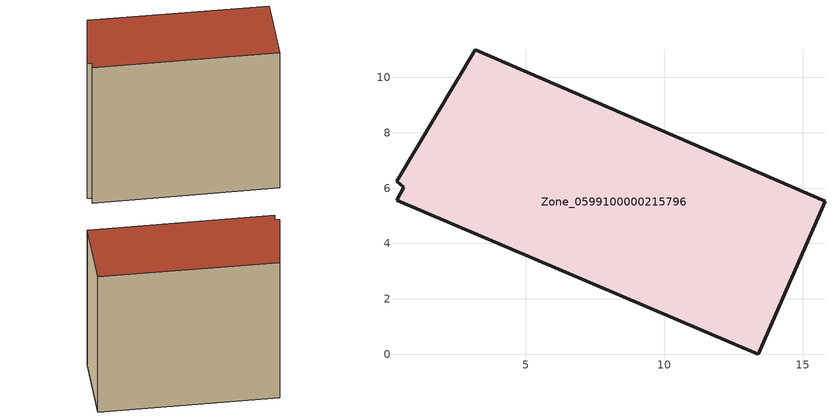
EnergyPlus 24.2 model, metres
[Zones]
Zone_0599100000215796
 floor ground (C_G): 0.33,6.24 3.16,11 15.8,5.53 13.39,0 0.33,5.56 0.59,6.02 z0
 wall outside (C_F): 15.8,5.53 3.16,11 0.33,6.24 0.59,6.02 0.33,5.56 13.39,0 15.8,5.53 z0:12.49
 roof outside (C_R): 3.16,11 0.33,6.24 0.59,6.02 0.33,5.56 13.39,0 15.8,5.53 z12.49
[BUILDING]
Pand.0599100000215796: North Axis=0; Terrain=City; Loads Convergence Tolerance Value=0.04; Temperature Convergence Tolerance Value=0.4; Solar Distribution=FullExterior; Maximum Number of Warmup Days=25; Minimum Number of Warmup Days=1
[Site:Location]
Rotterdam.The.Hague.AP_ZH_NLD Design_Conditions: Latitude=51.96; Longitude=4.45; Time Zone=1; Elevation=-4.5
[SITE:GROUNDTEMPERATURE:BUILDINGSURFACE]
18, 18, 18, 18, 18, 18, 18, 18, 18, 18, 18, 18
[MATERIAL] Thermal Absorptance=0.9; Solar Absorptance=0.7; Visible Absorptance=0.7
Name | Roughness | Thickness | Conductivity | Density | Specific Heat
G.TI.1946 | MediumSmooth | 0.15 | 1 | 540 | 1210
F.TI.1946 | Rough | 0.3 | 0.857143 | 1920 | 840
R.TI.1946 | MediumRough | 0.2 | 0.1 | 1500 | 1000
[CONSTRUCTION]
C_G: G.TI.1946
C_F: F.TI.1946
C_R: R.TI.1946
[ZONE]
Zone_0599100000215796: Type=1; Multiplier=1; Ceiling Height=Autocalculate; Volume=Autocalculate; Floor Area=autocalculate; Part of Total Floor Area=Yes
[ZONEINFILTRATION:DESIGNFLOWRATE]
Infil_Zone_0599100000215796: Zone or ZoneList or Space or SpaceList=Zone_0599100000215796; Schedule=AlwaysOn; Design Flow Rate Calculation Method=Flow/Area; Flow Rate per Floor Area=0.003; Constant Term Coefficient=1; Temperature Term Coefficient=0; Velocity Term Coefficient=0; Velocity Squared Term Coefficient=0
[HVACTEMPLATE:ZONE:IDEALLOADSAIRSYSTEM]
Zone_0599100000215796: Maximum Heating Supply Air Temperature=50; Minimum Cooling Supply Air Temperature=13; Maximum Heating Supply Air Humidity Ratio=0.0156; Minimum Cooling Supply Air Humidity Ratio=0.0077; Heating Limit=NoLimit; Cooling Limit=NoLimit; Dehumidification Control Type=ConstantSensibleHeatRatio; Cooling Sensible Heat Ratio=0.7; Dehumidification Setpoint=60; Humidification Control Type=None; Humidification Setpoint=30; Outdoor Air Method=None; Outdoor Air Flow Rate per Person=0.00944; Outdoor Air Flow Rate per Zone Floor Area=0; Outdoor Air Flow Rate per Zone=0; Demand Controlled Ventilation Type=None; Outdoor Air Economizer Type=NoEconomizer; Heat Recovery Type=None; Sensible Heat Recovery Effectiveness=0.7; Latent Heat Recovery Effectiveness=0.65
[ZONECONTROL:THERMOSTAT]
ThermostatControl_Zone_0599100000215796: Zone or ZoneList=Zone_0599100000215796; Control Type Schedule=DualSetpointControlType; Control 1=Thermostat_Zone_0599100000215796; Temperature Difference Between Cutout And Setpoint=0
[THERMOSTATSETPOINT:DUALSETPOINT]
Thermostat_Zone_0599100000215796: Heating Setpoint Temperature Schedule=HeatingSetpoint_Zone_0599100000215796; Cooling Setpoint Temperature Schedule=CoolingSetpoint_Zone_0599100000215796
[SCHEDULE:COMPACT]
HeatingSetpoint_Zone_0599100000215796: Through: 12/31, For: AllDays, Until: 24:00, 21
CoolingSetpoint_Zone_0599100000215796: Through: 12/31, For: AllDays, Until: 24:00, 24
DualSetpointControlType: Through: 12/31, For: AllDays, Until: 24:00, 4
AlwaysOn: Through: 12/31, For: AllDays, Until: 24:00, 1
